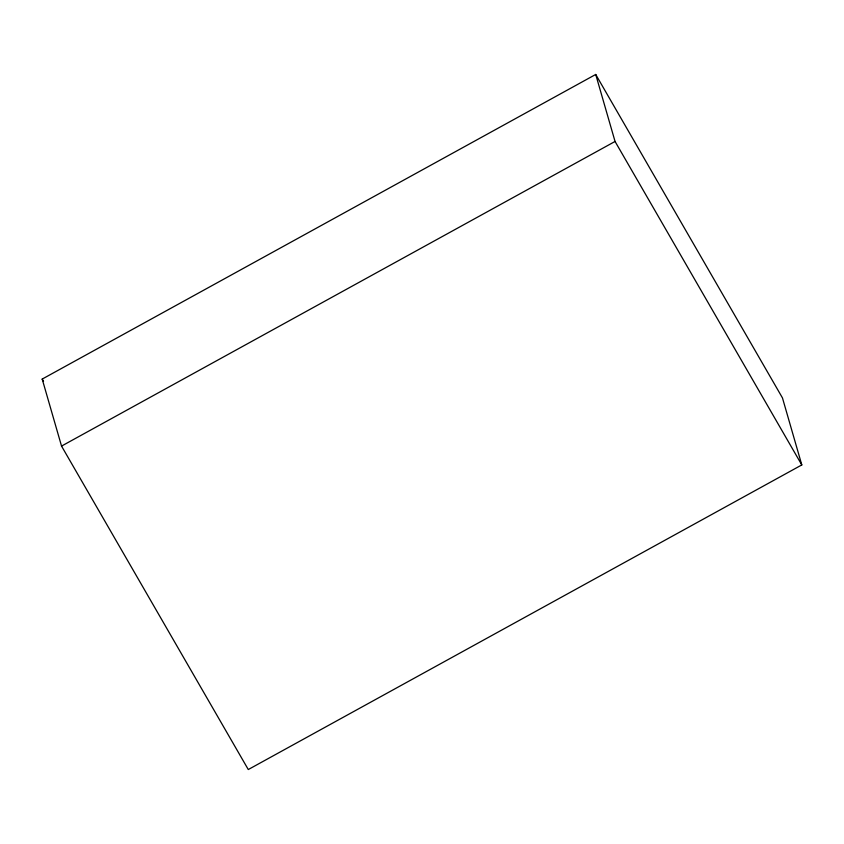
<?xml version="1.0" encoding="UTF-8"?>
<svg xmlns="http://www.w3.org/2000/svg" width="844" height="844" viewBox="0 0 844 844"><rect width="100%" height="100%" fill="white"/><g stroke="black" fill="none" stroke-linecap="round" stroke-linejoin="round"><path stroke-width="1.27" d="M42.2 379.072L595.716 74.462L782.462 397.914L801.8 464.928L248.284 769.538L61.538 446.086L42.2 379.072L43.519 381.351M61.538 446.086L615.054 141.465L595.716 74.462M615.054 141.465L801.8 464.928"/></g></svg>
